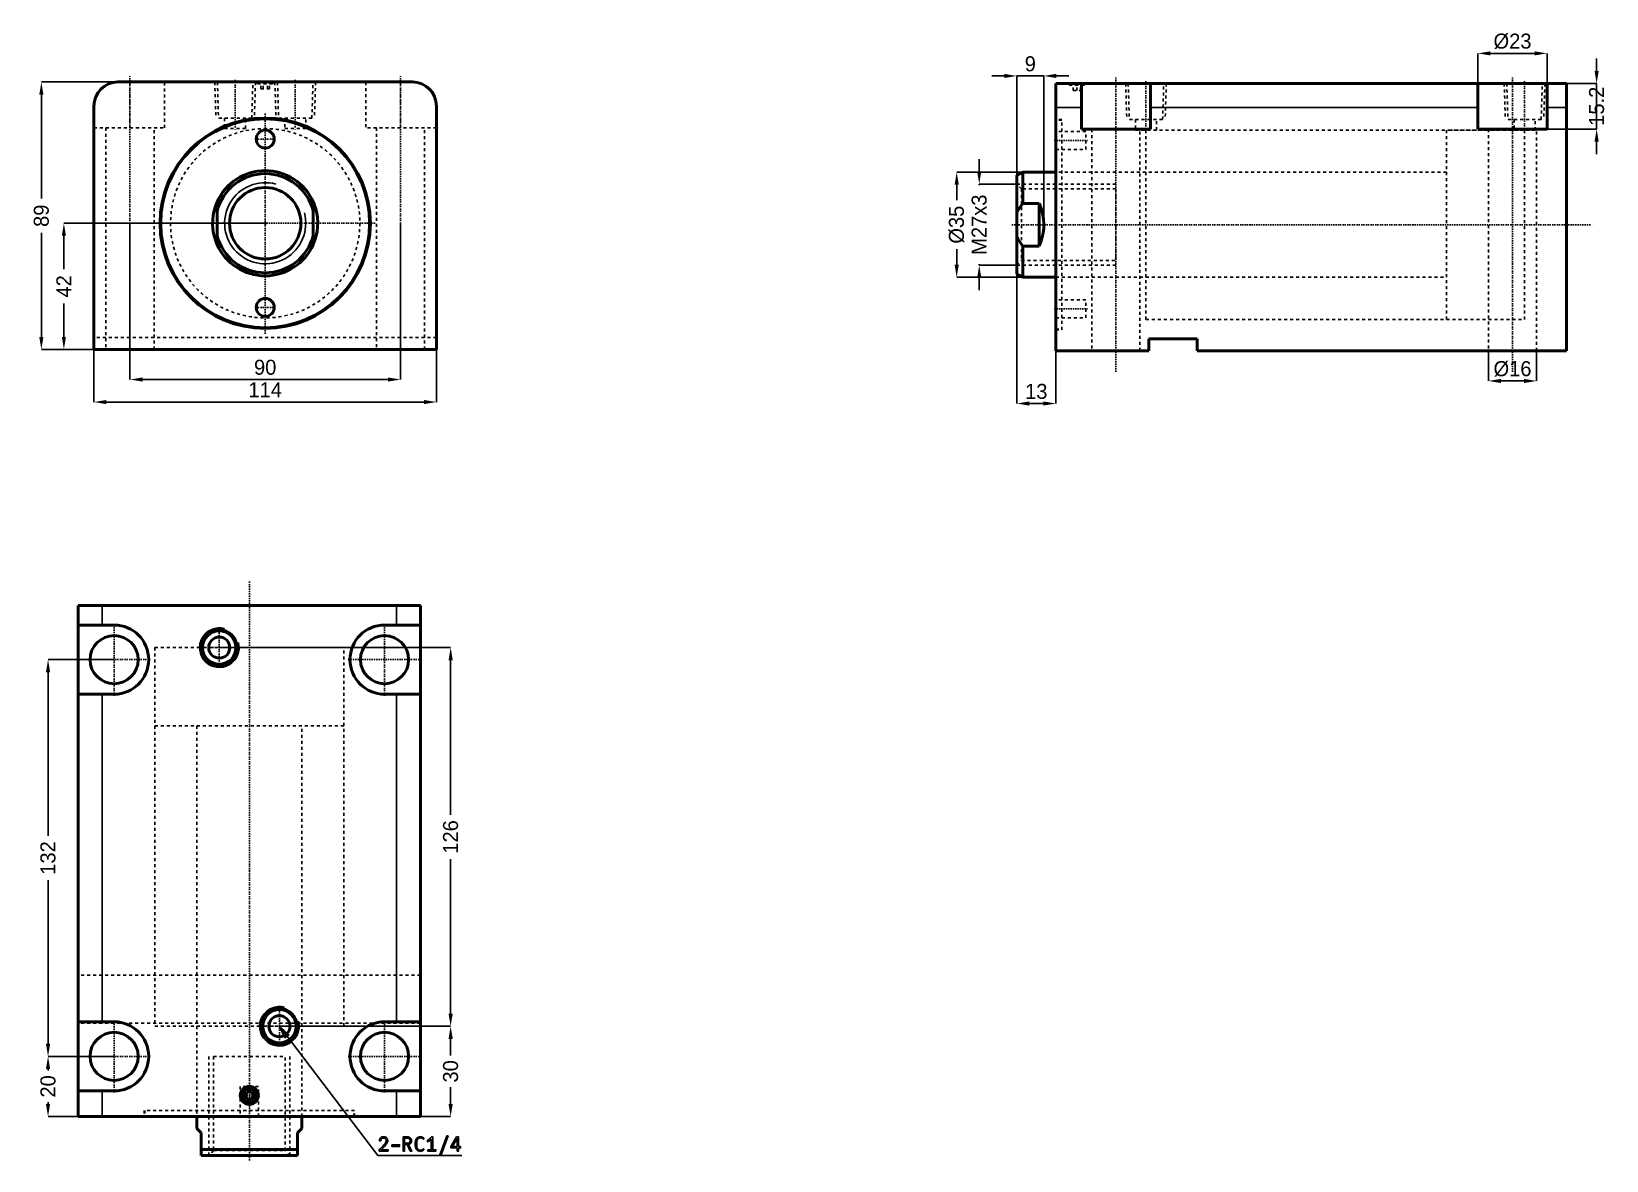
# Model space of a CAD drawing. Header units: millimetres. Extents: x -78 to 446, y -312 to 64.
import ezdxf

# ---------------------------------------------------------------- set-up
doc = ezdxf.new("R2010")
doc.units = ezdxf.units.MM
doc.linetypes.add('Center', pattern=[1.5, 0.45, -0.5, 0.05, -0.5])
doc.linetypes.add('Dashed', pattern=[2, 1, -1])
for name, color, linetype, lineweight in [('2d ConnectionPoints', 7, 'Continuous', 50), ('AM_0', 7, 'Continuous', 50), ('AM_4', 3, 'Continuous', 25), ('AM_5', 3, 'Continuous', 25), ('AM_7', 7, 'Center', 25), ('AM_9', 6, 'Dashed', 25)]:
    doc.layers.add(name, color=color, linetype=linetype, lineweight=lineweight)
doc.dimstyles.new('ISO-25', dxfattribs={"dimtxt": 2.5, "dimasz": 2.5, "dimexe": 1.25, "dimexo": 0.625, "dimtad": 1, "dimtxsty": 'Standard', "dimcen": 2.5, "dimadec": 0, "dimazin": 0, "dimtfac": 1, "dimtmove": 0, "dimatfit": 3, "dimfxl": 1, "dimarcsym": 0})

# ---------------------------------------------------------------- blocks, each defined once
blk = doc.blocks.new('1_RODcxhc_a_sd_63_100_IN_0_in_CXHC_A_IN_LA_63_100ST_0__CN_0')
at = {"layer": 'AM_0'}
for p, q in [((-16, -7.09), (-16, 7.09)), ((16, 7.09), (16, -7.09))]:
    blk.add_line(p, q, dxfattribs=at)
for points in [[(-16, 7.09), (-16.56, 5.67), (-16.99, 4.2), (-17.29, 2.71), (-17.46, 1.19), (-17.5, -0.34), (-17.4, -1.86), (-17.17, -3.37), (-16.81, -4.85), (-16.33, -6.3), (-16, -7.09)], [(16, -7.09), (16.56, -5.67), (16.99, -4.2), (17.29, -2.71), (17.46, -1.19), (17.5, 0.34), (17.4, 1.86), (17.17, 3.37), (16.81, 4.85), (16.33, 6.3), (16, 7.09)]]:
    blk.add_lwpolyline(points, dxfattribs=at)
blk.add_circle((0, 0), 11.88, dxfattribs=at)
for radius, start, end in [(17.5, 23.8955, 156.1045), (16.5, 14.1411, 165.8589), (16.5, 194.1411, 345.8589), (17.5, 203.8955, 336.1045)]:
    blk.add_arc((0, 0), radius, start, end, dxfattribs=at)
at = {"layer": 'AM_5'}
blk.add_arc((0, 0), 13.5, 75, 15, dxfattribs=at)
blk = doc.blocks.new('2_bodycxhc_la_a_63_100_0_in_CXHC_A_IN_LA_63_100ST_0__CN_0')
at = {"layer": 'AM_0'}
for p, q in [((49, 47), (-49, 47)), ((-57, 39), (-57, -42)), ((57, -42), (57, 39)), ((-57, -42), (57, -42))]:
    blk.add_line(p, q, dxfattribs=at)
for centre, radius in [((0, 0), 35), ((0, 0), 34.75), ((0, 28), 3), ((0, -28), 3)]:
    blk.add_circle(centre, radius, dxfattribs=at)
for centre, start, end in [((-49, 39), 90, 180), ((49, 39), 360, 90)]:
    blk.add_arc(centre, 8, start, end, dxfattribs=at)
at = {"layer": 'AM_5', "linetype": 'Dashed'}
for p, q in [((-16.77, 47), (-16.39, 35)), ((-3.23, 47), (-3.61, 35)), ((3.23, 47), (3.61, 35)), ((16.77, 47), (16.39, 35))]:
    blk.add_line(p, q, dxfattribs=at)
at = {"layer": 'AM_7'}
for p, q in [((-45, -48.95), (-45, 48.95)), ((-10, 47.77), (-10, 30.73)), ((10, 47.77), (10, 30.73)), ((45, -48.95), (45, 48.95)), ((0, 47.03), (0, 46.37)), ((0, -36.75), (0, 36.75)), ((-3.15, 28), (3.15, 28)), ((-36.75, 0), (36.75, 0)), ((-3.15, -28), (3.15, -28))]:
    blk.add_line(p, q, dxfattribs=at)
at = {"layer": 'AM_9'}
for p, q in [((-45, 31.8), (-45, 47)), ((-33.5, 31.8), (-33.5, 47)), ((-15.91, 47), (-15.54, 35)), ((-4.46, 35), (-4.09, 47)), ((-3, 47), (-2.4, 46.4)), ((-2.1, 46.7), (-2.4, 46.4)), ((2.4, 46.4), (-2.4, 46.4)), ((2.1, 46.7), (-2.1, 46.7)), ((-1.44, 44.7), (-1.44, 46.7)), ((-1.44, 44.7), (1.44, 44.7)), ((-0.72, 44.7), (-0.72, 46.7)), ((0.72, 44.7), (0.72, 46.7)), ((1.44, 44.7), (1.44, 46.7)), ((2.4, 46.4), (2.1, 46.7)), ((2.4, 46.4), (3, 47)), ((4.09, 47), (4.46, 35)), ((15.54, 35), (15.91, 47)), ((33.5, 47), (33.5, 31.8)), ((45, 31.8), (45, 47)), ((-57, 31.8), (-33.5, 31.8)), ((-53, 31.8), (-53, -42)), ((-37, -42), (-37, 31.8)), ((-4.46, 35), (-15.54, 35)), ((-13.5, 35), (-13.5, 31.5)), ((-6.5, 31.5), (-13.5, 31.5)), ((-6.5, 31.5), (-6.5, 35)), ((15.54, 35), (4.46, 35)), ((6.5, 35), (6.5, 31.5)), ((13.5, 31.5), (6.5, 31.5)), ((13.5, 31.5), (13.5, 35)), ((57, 31.8), (33.5, 31.8)), ((37, 31.8), (37, -42)), ((53, -42), (53, 31.8)), ((57, -38), (-57, -38))]:
    blk.add_line(p, q, dxfattribs=at)
blk.add_circle((0, 0), 31.5, dxfattribs=at)
blk = doc.blocks.new('*D3')
at = {"layer": 'AM_5', "color": 0, "lineweight": -2}
for p, q in [((-57, -42), (-57, -59.5)), ((57, -42), (57, -59.5)), ((-52.83, -59.5), (52.83, -59.5))]:
    blk.add_line(p, q, dxfattribs=at)
at = {"layer": 'AM_5', "color": 0}
for points in [[(-52.83, -58.81), (-52.83, -60.19), (-57, -59.5)], [(52.83, -60.19), (52.83, -58.81), (57, -59.5)]]:
    blk.add_solid(points, dxfattribs=at)
at = {"layer": 'Defpoints', "color": 0}
for p in [(-57, -42), (57, -42), (57, -59.5)]:
    blk.add_point(p, dxfattribs=at)
at = {"layer": 'AM_5', "color": 0, "insert": (0, -55.39), "char_height": 5, "attachment_point": 5}
blk.add_mtext('114', dxfattribs=at)
blk = doc.blocks.new('*D4')
at = {"layer": 'AM_5', "color": 0, "lineweight": -2}
for p, q in [((-45, 0), (-45, -52)), ((45, 0), (45, -52)), ((-40.83, -52), (40.83, -52))]:
    blk.add_line(p, q, dxfattribs=at)
at = {"layer": 'AM_5', "color": 0}
for points in [[(-40.83, -51.31), (-40.83, -52.69), (-45, -52)], [(40.83, -52.69), (40.83, -51.31), (45, -52)]]:
    blk.add_solid(points, dxfattribs=at)
at = {"layer": 'Defpoints', "color": 0}
for p in [(-45, 0), (45, 0), (45, -52)]:
    blk.add_point(p, dxfattribs=at)
at = {"layer": 'AM_5', "color": 0, "insert": (0, -47.95), "char_height": 5, "attachment_point": 5}
blk.add_mtext('90', dxfattribs=at)
blk = doc.blocks.new('*D5')
at = {"layer": 'AM_5', "color": 0, "lineweight": -2}
for p, q in [((-49, 47), (-74.5, 47)), ((-74.5, 42.83), (-74.5, 8.22)), ((-74.5, -37.83), (-74.5, -3.22)), ((-57, -42), (-74.5, -42))]:
    blk.add_line(p, q, dxfattribs=at)
at = {"layer": 'AM_5', "color": 0}
for points in [[(-73.81, 42.83), (-75.19, 42.83), (-74.5, 47)], [(-75.19, -37.83), (-73.81, -37.83), (-74.5, -42)]]:
    blk.add_solid(points, dxfattribs=at)
at = {"layer": 'Defpoints', "color": 0}
for p in [(-74.5, 47), (-49, 47), (-57, -42)]:
    blk.add_point(p, dxfattribs=at)
at = {"layer": 'AM_5', "color": 0, "insert": (-74.5, 2.5), "char_height": 5, "attachment_point": 5, "rotation": 90}
blk.add_mtext('89', dxfattribs=at)
blk = doc.blocks.new('*D6')
at = {"layer": 'AM_5', "color": 0, "lineweight": -2}
for p, q in [((0, 0), (-67, 0)), ((-67, -4.17), (-67, -15.25)), ((-67, -37.83), (-67, -26.75)), ((-57, -42), (-67, -42))]:
    blk.add_line(p, q, dxfattribs=at)
at = {"layer": 'AM_5', "color": 0}
for points in [[(-66.31, -4.17), (-67.69, -4.17), (-67, 0)], [(-67.69, -37.83), (-66.31, -37.83), (-67, -42)]]:
    blk.add_solid(points, dxfattribs=at)
at = {"layer": 'Defpoints', "color": 0}
for p in [(-67, 0), (0, 0), (-57, -42)]:
    blk.add_point(p, dxfattribs=at)
at = {"layer": 'AM_5', "color": 0, "insert": (-67, -21), "char_height": 5, "attachment_point": 5, "rotation": 90}
blk.add_mtext('42', dxfattribs=at)
blk = doc.blocks.new('1_RODcxhc_a_sd_63_100_IN_0_in_CXHC_A_IN_LA_63_100ST_0__CN_2')
at = {"layer": 'AM_0'}
for p, q in [((-11, 17.5), (-13, 16.5)), ((-13, 16.5), (-13, -16.5)), ((0, 17.5), (-11, 17.5)), ((-11, 17.5), (-11, 7.09)), ((-5.5, 7.09), (-11, 7.09)), ((-5.5, 7.09), (-5.5, -7.09)), ((-11, -7.09), (-5.5, -7.09)), ((-11, -7.09), (-11, -17.5)), ((-13, -16.5), (-11, -17.5)), ((-11, -17.5), (0, -17.5))]:
    blk.add_line(p, q, dxfattribs=at)
for points in [[(-11, 7.09), (-12.08, 5.62), (-13, 4.03)], [(-5.5, -7.09), (-4.94, -5.67), (-4.51, -4.2), (-4.21, -2.71), (-4.04, -1.19), (-4, 0.34), (-4.1, 1.86), (-4.33, 3.37), (-4.69, 4.85), (-5.17, 6.3), (-5.5, 7.09)], [(-13, -4.03), (-12.53, -4.91), (-11.99, -5.75), (-11, -7.09)]]:
    blk.add_lwpolyline(points, dxfattribs=at)
at = {"layer": 'AM_5', "linetype": 'Dashed'}
for p, q in [((-13, 13.5), (20, 13.5)), ((-13, -13.5), (20, -13.5))]:
    blk.add_line(p, q, dxfattribs=at)
at = {"layer": 'AM_9'}
for p, q in [((156, 31.5), (130, 31.5)), ((130, 31.5), (130, -31.5)), ((156, 31.5), (156, -31.5)), ((130, 17.5), (0, 17.5)), ((-11.38, 11.88), (-13, 13.5)), ((20, 11.88), (-11.38, 11.88)), ((-11.38, 11.88), (-11.38, -11.88)), ((20, 11.88), (20, -11.88)), ((-13, -13.5), (-11.38, -11.88)), ((-11.38, -11.88), (20, -11.88)), ((0, -17.5), (130, -17.5)), ((130, -31.5), (156, -31.5))]:
    blk.add_line(p, q, dxfattribs=at)
blk = doc.blocks.new('2_bodycxhc_la_a_63_100_0_in_CXHC_A_IN_LA_63_100ST_0__CN_2')
at = {"layer": 'AM_0'}
for p, q in [((170, 47), (0, 47)), ((0, -42), (0, 47)), ((8.5, 31.8), (8.5, 47)), ((31.5, 47), (31.5, 31.8)), ((140.5, 31.8), (140.5, 47)), ((163.5, 47), (163.5, 31.8)), ((170, -42), (170, 47)), ((31.5, 31.8), (8.5, 31.8)), ((163.5, 31.8), (140.5, 31.8)), ((31, -38), (31, -42)), ((47, -38), (31, -38)), ((47, -42), (47, -38)), ((31, -42), (0, -42)), ((170, -42), (47, -42))]:
    blk.add_line(p, q, dxfattribs=at)
at = {"layer": 'AM_4'}
for p, q in [((8.5, 39), (0, 39)), ((140.5, 39), (31.5, 39)), ((170, 39), (163.5, 39))]:
    blk.add_line(p, q, dxfattribs=at)
at = {"layer": 'AM_5', "linetype": 'Dashed'}
for p, q in [((23.23, 47), (23.61, 35)), ((36.77, 47), (36.39, 35)), ((149.23, 47), (149.61, 35)), ((162.77, 47), (162.39, 35))]:
    blk.add_line(p, q, dxfattribs=at)
at = {"layer": 'AM_7'}
for p, q in [((20, -48.95), (20, 48.95)), ((30, 47.77), (30, 30.73)), ((152, -48.95), (152, 48.95)), ((156, 47.77), (156, 30.73)), ((7, 47.03), (7, 46.37)), ((-0.5, 28), (10.5, 28)), ((-14.65, 0), (178.5, 0)), ((-0.5, -28), (10.5, -28))]:
    blk.add_line(p, q, dxfattribs=at)
at = {"layer": 'AM_9'}
for p, q in [((4, 47), (4.6, 46.4)), ((4.9, 46.7), (4.6, 46.4)), ((9.4, 46.4), (4.6, 46.4)), ((9.1, 46.7), (4.9, 46.7)), ((5.75, 44.7), (5.75, 46.7)), ((5.75, 44.7), (8.25, 44.7)), ((7, 44.7), (7, 46.7)), ((8.25, 44.7), (8.25, 46.7)), ((9.4, 46.4), (9.1, 46.7)), ((9.4, 46.4), (10, 47)), ((24.09, 47), (24.46, 35)), ((35.54, 35), (35.91, 47)), ((150.09, 47), (150.46, 35)), ((161.54, 35), (161.91, 47)), ((2, 35), (0, 35)), ((2, 34.75), (0, 34.75)), ((2, -35), (2, 35)), ((12, 31.8), (12, -42)), ((35.54, 35), (24.46, 35)), ((26.5, 35), (26.5, 31.5)), ((159.5, 31.5), (26.5, 31.5)), ((28, -42), (28, 31.8)), ((30, 31.5), (30, -31.5)), ((33.5, 31.5), (33.5, 35)), ((144, 31.8), (144, -42)), ((161.54, 35), (150.46, 35)), ((152.5, 35), (152.5, 31.5)), ((156, 31.5), (156, -31.5)), ((159.5, 31.5), (159.5, 35)), ((160, -42), (160, 31.8)), ((10, 31), (0, 31)), ((10, 25), (10, 31)), ((0, 25), (10, 25)), ((30, 17.5), (0, 17.5)), ((0, -17.5), (30, -17.5)), ((10, -25), (0, -25)), ((10, -31), (10, -25)), ((0, -31), (10, -31)), ((0, -34.75), (2, -34.75)), ((0, -35), (2, -35)), ((30, -31.5), (156, -31.5))]:
    blk.add_line(p, q, dxfattribs=at)
blk = doc.blocks.new('*D17')
at = {"layer": 'AM_5', "color": 0, "lineweight": -2}
for p, q in [((407.15, -42.48), (407.15, -52.48)), ((423.15, -42.48), (423.15, -52.48)), ((411.32, -52.48), (418.98, -52.48))]:
    blk.add_line(p, q, dxfattribs=at)
at = {"layer": 'AM_5', "color": 0}
for points in [[(411.32, -51.79), (411.32, -53.17), (407.15, -52.48)], [(418.98, -53.17), (418.98, -51.79), (423.15, -52.48)]]:
    blk.add_solid(points, dxfattribs=at)
at = {"layer": 'Defpoints', "color": 0}
for p in [(407.15, -42.48), (423.15, -42.48), (423.15, -52.48)]:
    blk.add_point(p, dxfattribs=at)
at = {"layer": 'AM_5', "color": 0, "insert": (415.15, -48.48), "char_height": 5, "attachment_point": 5}
blk.add_mtext('Ø16', dxfattribs=at)
blk = doc.blocks.new('*D18')
at = {"layer": 'AM_5', "color": 0, "lineweight": -2}
for p, q in [((403.65, 46.52), (403.65, 56.52)), ((407.82, 56.52), (422.48, 56.52)), ((426.65, 46.52), (426.65, 56.52))]:
    blk.add_line(p, q, dxfattribs=at)
at = {"layer": 'AM_5', "color": 0}
for points in [[(407.82, 57.21), (407.82, 55.83), (403.65, 56.52)], [(422.48, 55.83), (422.48, 57.21), (426.65, 56.52)]]:
    blk.add_solid(points, dxfattribs=at)
at = {"layer": 'Defpoints', "color": 0}
for p in [(426.65, 56.52), (403.65, 46.52), (426.65, 46.52)]:
    blk.add_point(p, dxfattribs=at)
at = {"layer": 'AM_5', "color": 0, "insert": (415.15, 60.52), "char_height": 5, "attachment_point": 5}
blk.add_mtext('Ø23', dxfattribs=at)
blk = doc.blocks.new('*D19')
at = {"layer": 'AM_5', "color": 0, "lineweight": -2}
for p, q in [((443.15, 50.69), (443.15, 54.85)), ((426.65, 46.52), (443.15, 46.52)), ((443.15, 46.52), (443.15, 31.32)), ((426.65, 31.32), (443.15, 31.32)), ((443.15, 27.15), (443.15, 22.99))]:
    blk.add_line(p, q, dxfattribs=at)
at = {"layer": 'AM_5', "color": 0}
for points in [[(442.46, 50.69), (443.85, 50.69), (443.15, 46.52)], [(443.85, 27.15), (442.46, 27.15), (443.15, 31.32)]]:
    blk.add_solid(points, dxfattribs=at)
at = {"layer": 'Defpoints', "color": 0}
for p in [(426.65, 46.52), (426.65, 31.32), (443.15, 31.32)]:
    blk.add_point(p, dxfattribs=at)
at = {"layer": 'AM_5', "color": 0, "insert": (443.15, 38.92), "char_height": 5, "attachment_point": 5, "rotation": 90}
blk.add_mtext('15.2', dxfattribs=at)
blk = doc.blocks.new('*D20')
at = {"layer": 'AM_5', "color": 0, "lineweight": -2}
for p, q in [((250.15, -0.48), (250.15, -59.98)), ((263.15, -42.48), (263.15, -59.98)), ((254.32, -59.98), (258.98, -59.98))]:
    blk.add_line(p, q, dxfattribs=at)
at = {"layer": 'AM_5', "color": 0}
for points in [[(254.32, -59.29), (254.32, -60.67), (250.15, -59.98)], [(258.98, -60.67), (258.98, -59.29), (263.15, -59.98)]]:
    blk.add_solid(points, dxfattribs=at)
at = {"layer": 'Defpoints', "color": 0}
for p in [(250.15, -0.48), (263.15, -42.48), (263.15, -59.98)]:
    blk.add_point(p, dxfattribs=at)
at = {"layer": 'AM_5', "color": 0, "insert": (256.65, -55.98), "char_height": 5, "attachment_point": 5}
blk.add_mtext('13', dxfattribs=at)
blk = doc.blocks.new('*D21')
at = {"layer": 'AM_5', "color": 0, "lineweight": -2}
for p, q in [((245.98, 49.02), (241.82, 49.02)), ((250.15, -0.48), (250.15, 49.02)), ((250.15, 49.02), (259.15, 49.02)), ((259.15, -0.48), (259.15, 49.02)), ((263.32, 49.02), (267.48, 49.02))]:
    blk.add_line(p, q, dxfattribs=at)
at = {"layer": 'AM_5', "color": 0}
for points in [[(245.98, 48.33), (245.98, 49.71), (250.15, 49.02)], [(263.32, 49.71), (263.32, 48.33), (259.15, 49.02)]]:
    blk.add_solid(points, dxfattribs=at)
at = {"layer": 'Defpoints', "color": 0}
for p in [(259.15, 49.02), (250.15, -0.48), (259.15, -0.48)]:
    blk.add_point(p, dxfattribs=at)
at = {"layer": 'AM_5', "color": 0, "insert": (254.65, 53.02), "char_height": 5, "attachment_point": 5}
blk.add_mtext('9', dxfattribs=at)
blk = doc.blocks.new('*D22')
at = {"layer": 'AM_5', "color": 0, "lineweight": -2}
for p, q in [((252.15, 17.02), (230.15, 17.02)), ((230.15, 12.85), (230.15, 7.69)), ((230.15, -13.81), (230.15, -8.65)), ((252.15, -17.98), (230.15, -17.98))]:
    blk.add_line(p, q, dxfattribs=at)
at = {"layer": 'AM_5', "color": 0}
for points in [[(230.85, 12.85), (229.46, 12.85), (230.15, 17.02)], [(229.46, -13.81), (230.85, -13.81), (230.15, -17.98)]]:
    blk.add_solid(points, dxfattribs=at)
at = {"layer": 'Defpoints', "color": 0}
for p in [(230.15, 17.02), (252.15, 17.02), (252.15, -17.98)]:
    blk.add_point(p, dxfattribs=at)
at = {"layer": 'AM_5', "color": 0, "insert": (230.15, -0.48), "char_height": 5, "attachment_point": 5, "rotation": 90}
blk.add_mtext('Ø35', dxfattribs=at)
blk = doc.blocks.new('*D23')
at = {"layer": 'AM_5', "color": 0, "lineweight": -2}
for p, q in [((237.65, 17.19), (237.65, 21.35)), ((250.15, 13.02), (237.65, 13.02)), ((237.65, 13.02), (237.65, 12.69)), ((237.65, -13.98), (237.65, -13.65)), ((250.15, -13.98), (237.65, -13.98)), ((237.65, -18.15), (237.65, -22.31))]:
    blk.add_line(p, q, dxfattribs=at)
at = {"layer": 'AM_5', "color": 0}
for points in [[(236.96, 17.19), (238.35, 17.19), (237.65, 13.02)], [(238.35, -18.15), (236.96, -18.15), (237.65, -13.98)]]:
    blk.add_solid(points, dxfattribs=at)
at = {"layer": 'Defpoints', "color": 0}
for p in [(250.15, 13.02), (237.65, -13.98), (250.15, -13.98)]:
    blk.add_point(p, dxfattribs=at)
at = {"layer": 'AM_5', "color": 0, "insert": (237.65, -0.48), "char_height": 5, "attachment_point": 5, "rotation": 90}
blk.add_mtext('M27x3', dxfattribs=at)
blk = doc.blocks.new('1_RODcxhc_a_sd_63_100_IN_0_in_CXHC_A_IN_LA_63_100ST_0__CN_4')
at = {"layer": 'AM_0'}
for p, q in [((-17.5, 0), (-17.5, -4)), ((17.5, -4), (17.5, 0)), ((-16, -5.5), (-17.5, -4)), ((17.5, -4), (16, -5.5)), ((-16, -13), (-16, -5.5)), ((16, -5.5), (16, -13)), ((-16, -11), (16, -11)), ((-16, -13), (16, -13))]:
    blk.add_line(p, q, dxfattribs=at)
at = {"layer": 'AM_5', "linetype": 'Dashed'}
for p, q in [((-13.5, -13), (-13.5, 20)), ((13.5, -13), (13.5, 20))]:
    blk.add_line(p, q, dxfattribs=at)
at = {"layer": 'AM_7'}
blk.add_line((0, -14.65), (0, 178.5), dxfattribs=at)
at = {"layer": 'AM_9'}
for p, q in [((-31.5, 156), (31.5, 156)), ((-31.5, 156), (-31.5, 130)), ((31.5, 130), (31.5, 156)), ((-31.5, 130), (31.5, 130)), ((-17.5, 130), (-17.5, 0)), ((17.5, 0), (17.5, 130)), ((-11.876, 20), (11.876, 20)), ((-11.876, 20), (-11.876, -11.376)), ((11.876, -11.376), (11.876, 20)), ((-11.876, -11.376), (-13.5, -13)), ((-11.876, -11.376), (11.876, -11.376)), ((13.5, -13), (11.876, -11.376))]:
    blk.add_line(p, q, dxfattribs=at)
blk = doc.blocks.new('2_bodycxhc_la_a_63_100_0_in_CXHC_A_IN_LA_63_100ST_0__CN_4')
at = {"layer": 'AM_0'}
for p, q in [((-57, 170), (-57, 0)), ((57, 170), (-57, 170)), ((57, 170), (57, 0)), ((-57, 163.5), (-45, 163.5)), ((45, 163.5), (57, 163.5)), ((-45, 140.5), (-57, 140.5)), ((57, 140.5), (45, 140.5)), ((-57, 31.5), (-45, 31.5)), ((45, 31.5), (57, 31.5)), ((-45, 8.5), (-57, 8.5)), ((-0.72, 8.25), (-1.44, 7)), ((-1.44, 7), (-0.72, 5.75)), ((0.72, 8.25), (-0.72, 8.25)), ((-0.72, 5.75), (0.72, 5.75)), ((1.44, 7), (0.72, 8.25)), ((0.72, 5.75), (1.44, 7)), ((57, 8.5), (45, 8.5)), ((57, 0), (-57, 0))]:
    blk.add_line(p, q, dxfattribs=at)
for centre, radius in [((-45, 152), 8), ((-10, 156), 5.91), ((-10, 156), 5.54), ((-10, 156), 3.5), ((45, 152), 8), ((10, 30), 5.91), ((10, 30), 5.54), ((10, 30), 3.5), ((-45, 20), 8), ((45, 20), 8), ((0, 7), 3), ((0, 7), 2.4), ((0, 7), 2.1)]:
    blk.add_circle(centre, radius, dxfattribs=at)
for centre, start, end in [((-45, 152), 270, 90), ((45, 152), 90, 270), ((-45, 20), 270, 90), ((45, 20), 90, 270)]:
    blk.add_arc(centre, 11.5, start, end, dxfattribs=at)
at = {"layer": 'AM_4'}
for p, q in [((-49, 170), (-49, 163.5)), ((49, 170), (49, 163.5)), ((-49, 140.5), (-49, 31.5)), ((49, 140.5), (49, 31.5)), ((-49, 8.5), (-49, 0)), ((49, 8.5), (49, 0))]:
    blk.add_line(p, q, dxfattribs=at)
at = {"layer": 'AM_5'}
for centre in [(-10, 156), (10, 30)]:
    blk.add_arc(centre, 6.58, 75, 15, dxfattribs=at)
at = {"layer": 'AM_7'}
for p, q in [((-45, 139.93), (-45, 164.07)), ((45, 139.93), (45, 164.07)), ((-10, 149.79), (-10, 162.21)), ((-16.21, 156), (-3.79, 156)), ((-57.07, 152), (-32.92, 152)), ((32.92, 152), (57.07, 152)), ((-45, 7.93), (-45, 32.08)), ((10, 23.79), (10, 36.21)), ((45, 7.93), (45, 32.08)), ((3.79, 30), (16.21, 30)), ((-57.07, 20), (-32.92, 20)), ((32.92, 20), (57.07, 20)), ((-3.15, 7), (3.15, 7))]:
    blk.add_line(p, q, dxfattribs=at)
at = {"layer": 'AM_9'}
for p, q in [((-31.5, 156), (31.5, 156)), ((-31.5, 156), (-31.5, 30)), ((31.5, 30), (31.5, 156)), ((57, 47), (-57, 47)), ((57, 31), (-57, 31)), ((-31.5, 30), (31.5, 30)), ((-17.5, 30), (-17.5, 0)), ((17.5, 0), (17.5, 30)), ((3, 10), (-3, 10)), ((-3, 10), (-3, 0)), ((3, 0), (3, 10)), ((35, 2), (-35, 2)), ((-35, 2), (-35, 0)), ((-34.75, 2), (-34.75, 0)), ((34.75, 0), (34.75, 2)), ((35, 0), (35, 2))]:
    blk.add_line(p, q, dxfattribs=at)
blk = doc.blocks.new('*D31')
at = {"layer": 'AM_5', "color": 0, "lineweight": -2}
for p, q in [((-50.28, -277.21), (-72.28, -277.21)), ((-72.28, -281.38), (-72.28, -281.96)), ((-72.28, -293.04), (-72.28, -292.46)), ((-62.28, -297.21), (-72.28, -297.21))]:
    blk.add_line(p, q, dxfattribs=at)
at = {"layer": 'AM_5', "color": 0}
for points in [[(-71.58, -281.38), (-72.97, -281.38), (-72.28, -277.21)], [(-72.97, -293.04), (-71.58, -293.04), (-72.28, -297.21)]]:
    blk.add_solid(points, dxfattribs=at)
at = {"layer": 'Defpoints', "color": 0}
for p in [(-72.28, -277.21), (-50.28, -277.21), (-62.28, -297.21)]:
    blk.add_point(p, dxfattribs=at)
at = {"layer": 'AM_5', "color": 0, "insert": (-72.28, -287.21), "char_height": 5, "attachment_point": 5, "rotation": 90}
blk.add_mtext('20', dxfattribs=at)
blk = doc.blocks.new('*D32')
at = {"layer": 'AM_5', "color": 0, "lineweight": -2}
for p, q in [((-50.28, -145.21), (-72.28, -145.21)), ((-72.28, -149.38), (-72.28, -203.88)), ((-72.28, -273.04), (-72.28, -218.54)), ((-50.28, -277.21), (-72.28, -277.21))]:
    blk.add_line(p, q, dxfattribs=at)
at = {"layer": 'AM_5', "color": 0}
for points in [[(-71.58, -149.38), (-72.97, -149.38), (-72.28, -145.21)], [(-72.97, -273.04), (-71.58, -273.04), (-72.28, -277.21)]]:
    blk.add_solid(points, dxfattribs=at)
at = {"layer": 'Defpoints', "color": 0}
for p in [(-72.28, -145.21), (-50.28, -145.21), (-50.28, -277.21)]:
    blk.add_point(p, dxfattribs=at)
at = {"layer": 'AM_5', "color": 0, "insert": (-72.28, -211.21), "char_height": 5, "attachment_point": 5, "rotation": 90}
blk.add_mtext('132', dxfattribs=at)
blk = doc.blocks.new('*D33')
at = {"layer": 'AM_5', "color": 0, "lineweight": -2}
for p, q in [((4.72, -267.21), (61.72, -267.21)), ((61.72, -271.38), (61.72, -276.96)), ((61.72, -293.04), (61.72, -287.46)), ((51.72, -297.21), (61.72, -297.21))]:
    blk.add_line(p, q, dxfattribs=at)
at = {"layer": 'AM_5', "color": 0}
for points in [[(62.42, -271.38), (61.03, -271.38), (61.72, -267.21)], [(61.03, -293.04), (62.42, -293.04), (61.72, -297.21)]]:
    blk.add_solid(points, dxfattribs=at)
at = {"layer": 'Defpoints', "color": 0}
for p in [(4.72, -267.21), (51.72, -297.21), (61.72, -297.21)]:
    blk.add_point(p, dxfattribs=at)
at = {"layer": 'AM_5', "color": 0, "insert": (61.72, -282.21), "char_height": 5, "attachment_point": 5, "rotation": 90}
blk.add_mtext('30', dxfattribs=at)
blk = doc.blocks.new('*D34')
at = {"layer": 'AM_5', "color": 0, "lineweight": -2}
for p, q in [((-15.28, -141.21), (61.72, -141.21)), ((61.72, -145.38), (61.72, -196.88)), ((61.72, -263.04), (61.72, -211.54)), ((4.72, -267.21), (61.72, -267.21))]:
    blk.add_line(p, q, dxfattribs=at)
at = {"layer": 'AM_5', "color": 0}
for points in [[(62.42, -145.38), (61.03, -145.38), (61.72, -141.21)], [(61.03, -263.04), (62.42, -263.04), (61.72, -267.21)]]:
    blk.add_solid(points, dxfattribs=at)
at = {"layer": 'Defpoints', "color": 0}
for p in [(-15.28, -141.21), (61.72, -141.21), (4.72, -267.21)]:
    blk.add_point(p, dxfattribs=at)
at = {"layer": 'AM_5', "color": 0, "insert": (61.72, -204.21), "char_height": 5, "attachment_point": 5, "rotation": 90}
blk.add_mtext('126', dxfattribs=at)

msp = doc.modelspace()

# ---------------------------------------------------------------- linework, layer by layer
at = {"layer": '2d ConnectionPoints'}
for p in [(0, 0), (263.152, -0.481), (-5.277, -297.208)]:
    msp.add_point(p, dxfattribs=at)
at = {"layer": 'AM_5'}
for p, q in [((37.473, -310.208), (4.723, -267.208)), ((65.473, -310.208), (37.473, -310.208))]:
    msp.add_line(p, q, dxfattribs=at)
for points in [[(4.723, -267.208), (7.911, -270.018), (6.585, -271.028), (4.723, -267.208)], [(38.12, -308.097), (38.12, -308.097), (38.334, -307.902), (38.639, -307.616), (38.639, -307.616), (38.925, -307.339), (39.105, -307.16), (39.105, -307.16), (39.277, -306.979), (39.524, -306.695), (39.524, -306.695), (39.757, -306.395), (39.904, -306.186), (39.904, -306.186), (40.034, -305.979), (40.175, -305.683), (40.175, -305.683), (40.251, -305.405), (40.265, -305.231), (40.265, -305.231), (40.261, -305.133), (40.238, -304.995), (40.238, -304.995), (40.194, -304.866), (40.155, -304.786), (40.155, -304.786), (40.107, -304.711), (40.023, -304.613), (40.023, -304.613), (39.925, -304.53), (39.851, -304.483), (39.851, -304.483), (39.772, -304.445), (39.646, -304.403), (39.646, -304.403), (39.511, -304.38), (39.417, -304.376), (39.417, -304.376), (39.313, -304.381), (39.165, -304.404), (39.165, -304.404), (39.028, -304.447), (38.942, -304.487), (38.942, -304.487), (38.863, -304.535), (38.757, -304.622), (38.757, -304.622), (38.668, -304.727), (38.617, -304.807), (38.617, -304.807), (38.575, -304.894), (38.53, -305.036), (38.53, -305.036), (38.505, -305.191), (38.5, -305.302), (38.013, -305.302), (38.013, -305.302), (38.02, -305.136), (38.06, -304.904), (38.06, -304.904), (38.134, -304.693), (38.201, -304.565), (38.201, -304.565), (38.282, -304.447), (38.423, -304.293), (38.423, -304.293), (38.587, -304.166), (38.71, -304.097), (38.71, -304.097), (38.841, -304.039), (39.047, -303.977), (39.047, -303.977), (39.265, -303.944), (39.417, -303.937), (39.417, -303.937), (39.559, -303.943), (39.765, -303.975), (39.765, -303.975), (39.963, -304.033), (40.09, -304.087), (40.09, -304.087), (40.209, -304.152), (40.37, -304.271), (40.37, -304.271), (40.509, -304.416), (40.589, -304.526), (40.589, -304.526), (40.656, -304.646), (40.729, -304.841), (40.729, -304.841), (40.768, -305.055), (40.775, -305.208), (40.775, -305.208), (40.764, -305.381), (40.706, -305.648), (40.706, -305.648), (40.599, -305.922), (40.499, -306.108), (40.499, -306.108), (40.385, -306.294), (40.2, -306.563), (40.2, -306.563), (39.998, -306.82), (39.854, -306.984), (39.854, -306.984), (39.699, -307.152), (39.439, -307.423), (39.439, -307.423), (39.146, -307.718), (38.933, -307.928), (38.588, -308.266), (40.915, -308.27), (40.915, -308.708), (37.948, -308.708), (37.948, -308.253), (38.12, -308.097)], [(45.889, -303.996), (47.261, -303.996), (47.261, -303.996), (47.402, -304.001), (47.609, -304.03), (47.609, -304.03), (47.813, -304.083), (47.947, -304.132), (47.947, -304.132), (48.075, -304.193), (48.249, -304.307), (48.249, -304.307), (48.403, -304.448), (48.494, -304.557), (48.494, -304.557), (48.572, -304.677), (48.656, -304.88), (48.656, -304.88), (48.702, -305.109), (48.71, -305.276), (48.71, -305.276), (48.7, -305.461), (48.644, -305.711), (48.644, -305.711), (48.54, -305.93), (48.444, -306.058), (48.444, -306.058), (48.331, -306.172), (48.137, -306.317), (48.137, -306.317), (47.913, -306.429), (47.748, -306.485), (48.827, -308.741), (48.301, -308.741), (47.248, -306.563), (47.176, -306.563), (46.37, -306.563), (46.37, -308.708), (45.889, -308.708), (45.889, -303.996)], [(51.605, -308.819), (51.605, -308.819), (51.288, -308.795), (50.875, -308.667), (50.875, -308.667), (50.537, -308.43), (50.354, -308.211), (50.354, -308.211), (50.204, -307.945), (50.042, -307.459), (50.042, -307.459), (49.955, -306.869), (49.938, -306.417), (49.938, -306.417), (49.956, -305.941), (50.05, -305.323), (50.05, -305.323), (50.224, -304.821), (50.385, -304.55), (50.385, -304.55), (50.579, -304.33), (50.928, -304.091), (50.928, -304.091), (51.346, -303.962), (51.664, -303.937), (51.664, -303.937), (51.968, -303.96), (52.369, -304.081), (52.369, -304.081), (52.705, -304.306), (52.892, -304.513), (52.58, -304.766), (52.58, -304.766), (52.493, -304.674), (52.359, -304.559), (52.359, -304.559), (52.223, -304.473), (52.13, -304.431), (52.13, -304.431), (52.039, -304.4), (51.906, -304.366), (51.906, -304.366), (51.778, -304.347), (51.696, -304.344), (51.696, -304.344), (51.512, -304.353), (51.265, -304.401), (51.265, -304.401), (51.055, -304.491), (50.934, -304.574), (50.934, -304.574), (50.828, -304.675), (50.694, -304.858), (50.694, -304.858), (50.588, -305.078), (50.535, -305.246), (50.535, -305.246), (50.492, -305.431), (50.446, -305.743), (50.446, -305.743), (50.421, -306.097), (50.416, -306.355), (50.416, -306.355), (50.427, -306.737), (50.488, -307.237), (50.488, -307.237), (50.601, -307.652), (50.705, -307.881), (50.705, -307.881), (50.835, -308.07), (51.081, -308.275), (51.081, -308.275), (51.39, -308.385), (51.631, -308.406), (51.631, -308.406), (51.884, -308.387), (52.212, -308.287), (52.212, -308.287), (52.477, -308.1), (52.619, -307.928), (52.909, -308.188), (52.909, -308.188), (52.732, -308.415), (52.388, -308.661), (52.388, -308.661), (51.95, -308.794), (51.605, -308.819)], [(54.081, -308.292), (55.277, -308.292), (55.277, -304.776), (55.277, -304.776), (55.213, -304.841), (55.104, -304.942), (55.104, -304.942), (54.981, -305.047), (54.89, -305.12), (54.89, -305.12), (54.797, -305.193), (54.655, -305.296), (54.655, -305.296), (54.512, -305.392), (54.416, -305.452), (54.416, -305.452), (54.322, -305.506), (54.192, -305.572), (54.192, -305.572), (54.075, -305.619), (54.003, -305.64), (54.003, -305.146), (54.003, -305.146), (54.092, -305.104), (54.232, -305.024), (54.232, -305.024), (54.38, -304.924), (54.483, -304.846), (54.483, -304.846), (54.586, -304.762), (54.736, -304.633), (54.736, -304.633), (54.881, -304.498), (54.975, -304.405), (54.975, -304.405), (55.063, -304.314), (55.182, -304.186), (55.182, -304.186), (55.284, -304.068), (55.342, -303.996), (55.758, -303.996), (55.758, -308.292), (56.844, -308.292), (56.844, -308.708), (54.081, -308.708), (54.081, -308.292)], [(60.405, -303.671), (60.899, -303.671), (58.617, -309.943), (58.123, -309.943), (60.405, -303.671)], [(63.898, -307.668), (61.792, -307.668), (61.792, -307.246), (63.709, -303.996), (64.353, -303.996), (64.353, -307.23), (65.055, -307.23), (65.055, -307.668), (64.353, -307.668), (64.353, -308.708), (63.898, -308.708), (63.898, -307.668)], [(42.123, -306.615), (44.723, -306.615), (44.723, -307.2), (42.123, -307.2), (42.123, -306.615)], [(47.033, -306.141), (47.033, -306.141), (47.171, -306.139), (47.362, -306.126), (47.362, -306.126), (47.534, -306.102), (47.638, -306.081), (47.638, -306.081), (47.734, -306.052), (47.866, -305.988), (47.866, -305.988), (47.981, -305.901), (48.049, -305.831), (48.049, -305.831), (48.107, -305.747), (48.17, -305.595), (48.17, -305.595), (48.203, -305.411), (48.21, -305.27), (48.21, -305.27), (48.198, -305.09), (48.136, -304.863), (48.136, -304.863), (48.02, -304.688), (47.913, -304.599), (47.913, -304.599), (47.788, -304.529), (47.578, -304.454), (47.578, -304.454), (47.342, -304.413), (47.17, -304.405), (46.37, -304.405), (46.37, -306.141), (47.033, -306.141)], [(63.904, -307.23), (63.904, -304.542), (62.351, -307.23), (63.904, -307.23)]]:
    msp.add_lwpolyline(points, dxfattribs=at)

# ---------------------------------------------------------------- block references
for name, p in [('2_bodycxhc_la_a_63_100_0_in_CXHC_A_IN_LA_63_100ST_0__CN_0', (0, 0)), ('2_bodycxhc_la_a_63_100_0_in_CXHC_A_IN_LA_63_100ST_0__CN_2', (263.152, -0.481)), ('1_RODcxhc_a_sd_63_100_IN_0_in_CXHC_A_IN_LA_63_100ST_0__CN_2', (263.152, -0.481)), ('1_RODcxhc_a_sd_63_100_IN_0_in_CXHC_A_IN_LA_63_100ST_0__CN_0', (0, 0)), ('1_RODcxhc_a_sd_63_100_IN_0_in_CXHC_A_IN_LA_63_100ST_0__CN_4', (-5.277, -297.208)), ('2_bodycxhc_la_a_63_100_0_in_CXHC_A_IN_LA_63_100ST_0__CN_4', (-5.277, -297.208))]:
    msp.add_blockref(name, p)

# ---------------------------------------------------------------- dimensions: what is measured, and where the dimension line sits
for base, p1, p2, text, picture, middle in [((426.652, 56.519), (403.652, 46.519), (426.652, 46.519), 'Ø23', '*D18', (415.152, 56.519)), ((259.152, 49.019), (250.152, -0.481), (259.152, -0.481), '9', '*D21', (254.652, 49.019)), ((45, -52), (-45, 0), (45, 0), '90', '*D4', (0, -52)), ((263.152, -59.981), (250.152, -0.481), (263.152, -42.481), '13', '*D20', (256.652, -59.981)), ((57, -59.5), (-57, -42), (57, -42), '114', '*D3', (0, -59.5)), ((423.152, -52.481), (407.152, -42.481), (423.152, -42.481), 'Ø16', '*D17', (415.152, -52.481))]:
    dim = msp.add_linear_dim(base=base, p1=p1, p2=p2, text=text, dimstyle='ISO-25', override={"dimtxt": 5, "dimasz": 4.166667, "dimexe": 0, "dimexo": 0, "dimgap": 1.5}, dxfattribs=at)
    dim.commit()
    dim.dimension.update_dxf_attribs({"geometry": picture, "text_midpoint": middle, "dimtype": 160})
for base, p1, p2, text, picture, middle in [((443.152, 31.319), (426.652, 46.519), (426.652, 31.319), '15.2', '*D19', (443.152, 38.919)), ((-74.5, 47), (-57, -42), (-49, 47), '89', '*D5', (-74.5, 2.5)), ((237.652, -13.981), (250.152, 13.019), (250.152, -13.981), 'M27x3', '*D23', (237.652, -0.481)), ((230.152, 17.019), (252.152, -17.981), (252.152, 17.019), 'Ø35', '*D22', (230.152, -0.481)), ((-67, 0), (-57, -42), (0, 0), '42', '*D6', (-67, -21)), ((61.723, -141.208), (4.723, -267.208), (-15.277, -141.208), '126', '*D34', (61.723, -204.208)), ((-72.277, -145.208), (-50.277, -277.208), (-50.277, -145.208), '132', '*D32', (-72.277, -211.208)), ((61.723, -297.208), (4.723, -267.208), (51.723, -297.208), '30', '*D33', (61.723, -282.208)), ((-72.277, -277.208), (-62.277, -297.208), (-50.277, -277.208), '20', '*D31', (-72.277, -287.208))]:
    dim = msp.add_linear_dim(base=base, p1=p1, p2=p2, angle=90, text=text, dimstyle='ISO-25', override={"dimtxt": 5, "dimasz": 4.166667, "dimexe": 0, "dimexo": 0, "dimgap": 1.5}, dxfattribs=at)
    dim.commit()
    dim.dimension.update_dxf_attribs({"geometry": picture, "text_midpoint": middle, "dimtype": 160, "text_rotation": 90})

doc.saveas('drawing.dxf')
